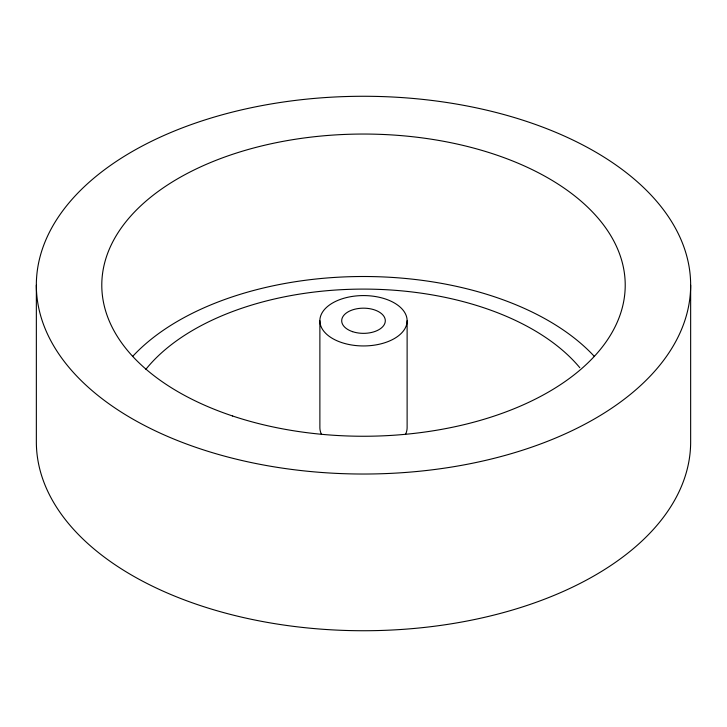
<?xml version="1.0" encoding="UTF-8"?>
<svg xmlns="http://www.w3.org/2000/svg" width="727" height="727" viewBox="0 0 727 727"><rect width="100%" height="100%" fill="white"/><g stroke="black" fill="none" stroke-linecap="round" stroke-linejoin="round"><path stroke-width="1.09" d="M690.65 285.148A327.15 188.875 0 0 1 199.925 448.723A327.15 188.875 0 0 1 199.925 121.573A327.15 188.875 0 0 1 690.65 285.148L690.65 441.852A327.15 188.875 0 0 1 363.5 630.736A327.15 188.875 0 0 1 36.35 441.852L36.35 285.148M407.12 320.761A43.62 25.181 0 0 1 341.69 342.571A43.62 25.181 0 0 1 341.69 298.951A43.62 25.181 0 0 1 407.12 320.761L407.12 427.612A43.62 25.181 0 0 1 405.63 434.128M319.88 320.761L319.88 427.612A43.62 25.181 0 0 0 321.37 434.128M132.714 356.348A261.72 151.107 0 0 1 363.5 276.505A261.72 151.107 0 0 1 594.286 356.348M145.863 369.325A239.91 138.512 0 0 1 361.928 289.101A239.91 138.512 0 0 1 579.801 367.689M352.595 331.666A21.81 12.595 0 0 0 385.31 320.761A21.81 12.595 0 0 0 352.595 309.856A21.81 12.595 0 0 0 352.595 331.666M232.64 416.008A261.72 151.107 0 0 0 625.22 285.148A261.72 151.107 0 0 0 232.64 154.288A261.72 151.107 0 0 0 232.64 416.008"/></g></svg>
